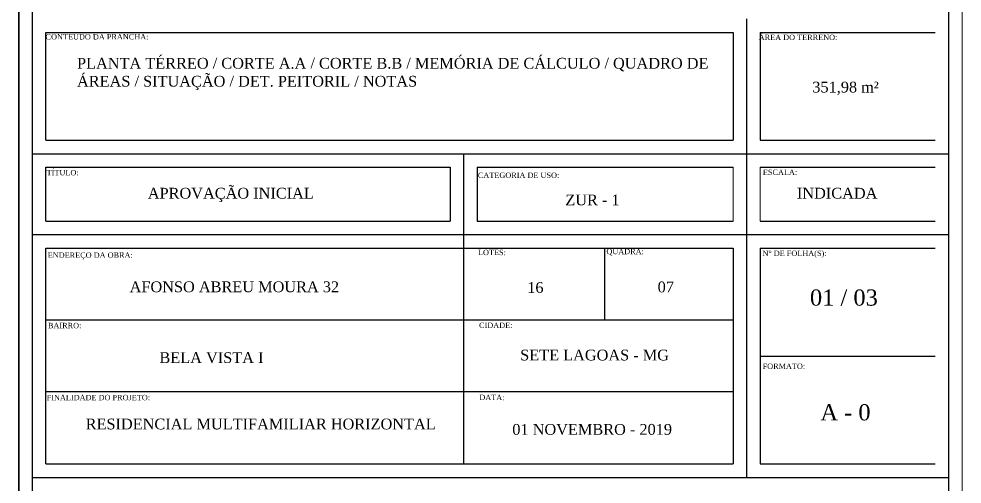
# Model space of a CAD drawing. Header units: centimetres. Extents: x -48696 to 156237, y -5617 to 29024.
# Drawn here: x -20980.71 to -20963.21, y 15785.07 to 15793.7 of the extents above; entities that cross this region are included whole.
import ezdxf

# ---------------------------------------------------------------- set-up
doc = ezdxf.new("R2010")
doc.units = ezdxf.units.CM
for name, color, linetype in [('A0', 7, 'Continuous'), ('PN010', 1, 'Continuous'), ('Portas-Cotas', 2, 'Continuous')]:
    doc.layers.add(name, color=color, linetype=linetype)
doc.layers.add('A0 BV', color=7, linetype='Continuous', plot=False)
doc.layers.add('Portas - Janelas', color=2, linetype='Continuous', lineweight=20)
doc.styles.add('Valéria', font='romantic.ttf', dxfattribs={"height": 10})

msp = doc.modelspace()

# ---------------------------------------------------------------- linework, layer by layer
at = {"layer": 'A0'}
msp.add_line((-20980.70696, 15805.44831), (-20980.70696, 15775.74831), dxfattribs=at)
at = {"layer": 'A0 BV'}
msp.add_line((-20980.70693, 15776.74834), (-20980.70693, 15805.44834), dxfattribs=at)
at = {"layer": 'PN010'}
for p, q in [((-20980.45691, 15776.99837), (-20980.45691, 15805.19837)), ((-20963.45691, 15805.19837), (-20963.45691, 15776.99837)), ((-20967.20691, 15793.69837), (-20967.20691, 15785.19837)), ((-20980.20691, 15793.44837), (-20967.45691, 15793.44837)), ((-20980.20691, 15791.44837), (-20980.20691, 15793.44837)), ((-20967.45691, 15793.44837), (-20967.45691, 15791.44837)), ((-20966.95691, 15793.44837), (-20963.70691, 15793.44837)), ((-20966.95691, 15793.44837), (-20966.95691, 15791.44837)), ((-20980.20691, 15791.44837), (-20967.45691, 15791.44837)), ((-20966.95691, 15791.44837), (-20963.70691, 15791.44837)), ((-20980.45691, 15791.19837), (-20963.45691, 15791.19837)), ((-20972.45691, 15791.19837), (-20972.45691, 15785.44837)), ((-20980.20691, 15790.94837), (-20972.70691, 15790.94837)), ((-20980.20691, 15789.94837), (-20980.20691, 15790.94837)), ((-20972.70691, 15790.94837), (-20972.70691, 15789.94837)), ((-20972.20691, 15790.94837), (-20967.45691, 15790.94837)), ((-20972.20691, 15790.94837), (-20972.20691, 15789.94837)), ((-20966.95691, 15790.94837), (-20963.70691, 15790.94837)), ((-20980.20691, 15789.94837), (-20972.70691, 15789.94837)), ((-20972.20691, 15789.94837), (-20967.45691, 15789.94837)), ((-20966.95691, 15789.94837), (-20963.70691, 15789.94837)), ((-20980.45691, 15789.69837), (-20963.45691, 15789.69837)), ((-20980.20691, 15789.44837), (-20967.45691, 15789.44837)), ((-20980.20691, 15785.44837), (-20980.20691, 15789.44837)), ((-20969.84381, 15789.44837), (-20969.84381, 15788.11837)), ((-20967.45691, 15789.44837), (-20967.45691, 15785.44837)), ((-20966.95691, 15789.44837), (-20963.70691, 15789.44837)), ((-20966.95691, 15789.44837), (-20966.95691, 15785.44837)), ((-20980.20691, 15788.11837), (-20967.45691, 15788.11837)), ((-20966.95691, 15787.44837), (-20963.70691, 15787.44837)), ((-20980.20691, 15786.78837), (-20967.45691, 15786.78837)), ((-20980.20691, 15785.44837), (-20967.45691, 15785.44837)), ((-20966.95691, 15785.44837), (-20963.70691, 15785.44837)), ((-20980.45691, 15785.19837), (-20963.45691, 15785.19837))]:
    msp.add_line(p, q, dxfattribs=at)
at = {"layer": 'Portas - Janelas'}
for p, q in [((-20980.70691, 15776.74837), (-20980.70691, 15805.44837)), ((-20963.20691, 15805.44837), (-20963.20691, 15776.74837))]:
    msp.add_line(p, q, dxfattribs=at)
at = {"layer": 'Portas - Janelas', "color": 1}
for p, q in [((-20967.45691, 15790.94837), (-20967.45691, 15789.94837)), ((-20966.95691, 15790.94837), (-20966.95691, 15789.94837))]:
    msp.add_line(p, q, dxfattribs=at)

# ---------------------------------------------------------------- texts
at = {"layer": 'Portas - Janelas', "insert": (-20966.51351, 15787.3087), "char_height": 0.1, "width": 1.8686072, "attachment_point": 2, "style": 'Valéria'}
msp.add_mtext('FORMATO:', dxfattribs=at)
at = {"layer": 'Portas-Cotas', "attachment_point": 2, "style": 'Valéria'}
for s, insert, char_height, width in [('CONTEÚDO DA PRANCHA:', (-20979.25731, 15793.41616), 0.1, 1.8794669), ('ÁREA DO TERRENO:', (-20966.25126, 15793.40584), 0.1, 1.8794669), ('\\pxql;PLANTA TÉRREO / CORTE A.A / CORTE B.B / MEMÓRIA DE CÁLCULO / QUADRO DE ÁREAS / SITUAÇÃO / DET. PEITORIL / NOTAS', (-20973.59936, 15792.97546), 0.2, 12.057132), ('351,98 m²', (-20965.37019, 15792.53345), 0.2, 2.2914148), ('TÍTULO:', (-20979.89433, 15790.89838), 0.1, 1.8686072), ('CATEGORIA DE USO:', (-20971.43598, 15790.8491), 0.1, 1.8686072), ('ESCALA:', (-20966.58509, 15790.90493), 0.1, 1.8686072), ('{\\H0.66667x;APROVAÇÃO INICIAL} ', (-20976.77476, 15790.56668), 0.3, 5.2394847), ('INDICADA', (-20965.52578, 15790.56669), 0.2, 2.1764566), ('ZUR - 1', (-20970.06533, 15790.44205), 0.2, 2.2914148), ('QUADRA:', (-20969.45876, 15789.43599), 0.1, 1.8686072), ('ENDEREÇO DA OBRA:', (-20979.38235, 15789.36897), 0.1, 1.8686072), ('LOTES:', (-20971.93046, 15789.41865), 0.1, 1.8686072), ('N° DE FOLHA(S):', (-20966.31657, 15789.4019), 0.1, 1.8686072), ('AFONSO ABREU MOURA 32', (-20976.70893, 15788.83147), 0.2, 9.7924243), ('16', (-20971.12422, 15788.81905), 0.2, 2.2914148), ('07', (-20968.70459, 15788.82815), 0.2, 2.2914148), ('01 / 03', (-20965.40049, 15788.68216), 0.3, 2.2914148), ('BAIRRO:', (-20979.85741, 15788.0636), 0.1, 1.8686072), ('CIDADE:', (-20971.85943, 15788.06861), 0.1, 1.8686072), ('BELA VISTA I', (-20977.13399, 15787.51867), 0.2, 9.7924243), ('SETE LAGOAS - MG', (-20970.02588, 15787.56624), 0.2, 4.6707169), ('FINALIDADE DO PROJETO:', (-20979.23215, 15786.72858), 0.1, 1.8686072), ('DATA:', (-20971.93046, 15786.73122), 0.1, 1.8686072), ('A - 0', (-20965.37095, 15786.55454), 0.3, 2.1764566), ('RESIDENCIAL MULTIFAMILIAR HORIZONTAL', (-20976.22051, 15786.28811), 0.2, 9.7924243), ('01 NOVEMBRO - 2019', (-20970.07083, 15786.18836), 0.2, 4.6620577)]:
    msp.add_mtext(s, dxfattribs=dict(at, insert=insert, char_height=char_height, width=width))

doc.saveas('drawing.dxf')
